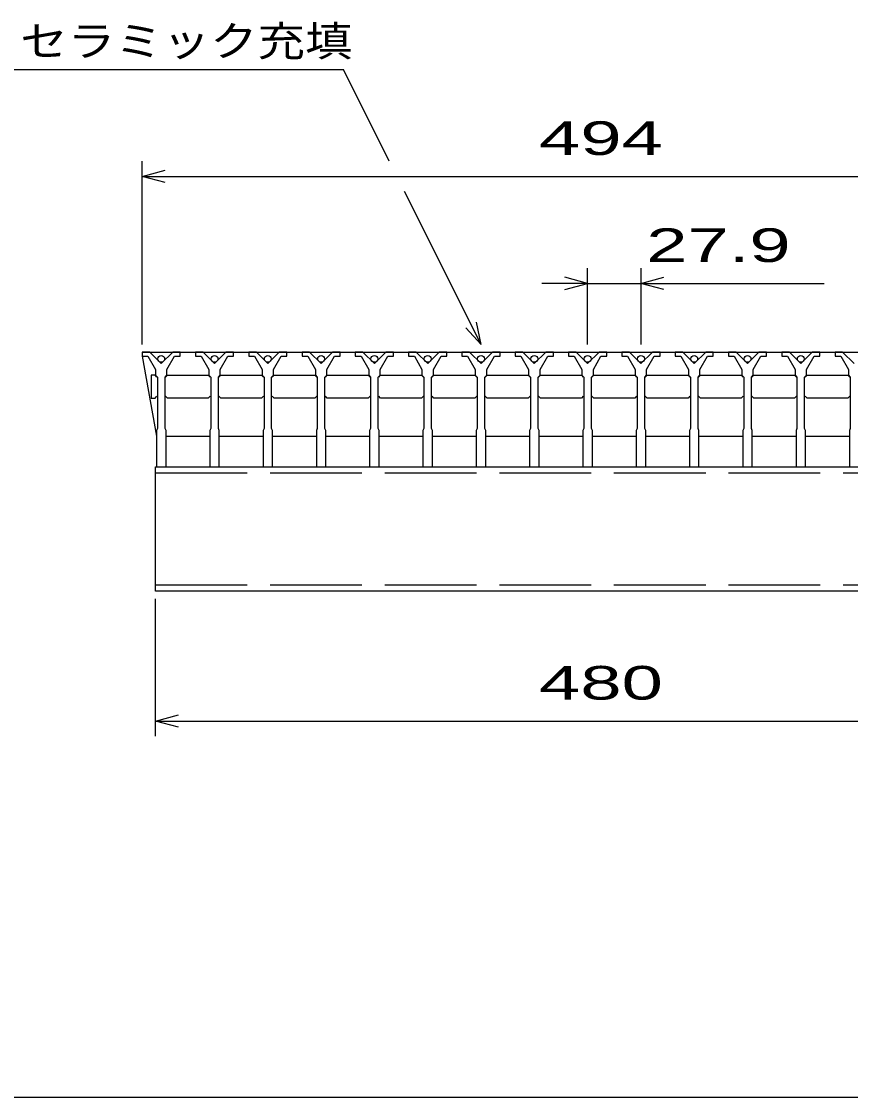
# Model space of a CAD drawing. Units: millimetres, scale not verified. Extents: x -1456 to 1385, y -1026 to 843.
# Drawn here: x -1047 to -613, y -917 to -354 of the extents above; entities that cross this region are included whole.
import ezdxf
from ezdxf.enums import TextEntityAlignment as Align

# ---------------------------------------------------------------- set-up
doc = ezdxf.new("R2010")
doc.units = ezdxf.units.MM
doc.header["$LTSCALE"] = 8
doc.linetypes.add('DASHED', pattern=[7.5, 6, -1.5])
for name, color, linetype, lineweight in [('0_2', 150, 'Continuous', 25), ('16', 3, 'Continuous', 25), ('22', 2, 'Continuous', 25)]:
    doc.layers.add(name, color=color, linetype=linetype, lineweight=lineweight)
doc.styles.add('ベクトル', font='')
doc.styles.get('ベクトル').set_extended_font_data('ベクトル')

msp = doc.modelspace()

# ---------------------------------------------------------------- linework, layer by layer
at = {"layer": '0_2'}
msp.add_line((1384.8, -917.2), (-1383.2, -917.2), dxfattribs=at)
at = {"layer": '16'}
for p, q in [((-983.8, -527.2), (-983.8, -529.2)), ((-979.8, -527.2), (-983.8, -527.2)), ((-983.8, -527.2), (-489.8, -527.2)), ((-983.8, -527.2), (-983.8, -529.2)), ((-983.8, -529.2), (-980.8, -529.2)), ((-983.8, -529.2), (-976.3, -571.2)), ((-980.8, -529.2), (-976.8, -536.2)), ((-973.8, -533.2), (-979.8, -527.2)), ((-967.8, -527.2), (-973.8, -533.2)), ((-970.8, -536.2), (-966.8, -529.2)), ((-963.8, -527.2), (-967.8, -527.2)), ((-966.8, -529.2), (-963.8, -529.2)), ((-963.8, -529.2), (-963.8, -527.2)), ((-955.9, -527.2), (-955.9, -529.2)), ((-951.9, -527.2), (-955.9, -527.2)), ((-955.9, -529.2), (-952.9, -529.2)), ((-952.9, -529.2), (-948.9, -536.2)), ((-945.9, -533.2), (-951.9, -527.2)), ((-939.9, -527.2), (-945.9, -533.2)), ((-942.9, -536.2), (-938.9, -529.2)), ((-935.9, -527.2), (-939.9, -527.2)), ((-938.9, -529.2), (-935.9, -529.2)), ((-935.9, -529.2), (-935.9, -527.2)), ((-928, -527.2), (-928, -529.2)), ((-924, -527.2), (-928, -527.2)), ((-928, -529.2), (-925, -529.2)), ((-925, -529.2), (-921, -536.2)), ((-918, -533.2), (-924, -527.2)), ((-912, -527.2), (-918, -533.2)), ((-915, -536.2), (-911, -529.2)), ((-908, -527.2), (-912, -527.2)), ((-911, -529.2), (-908, -529.2)), ((-908, -529.2), (-908, -527.2)), ((-900.1, -527.2), (-900.1, -529.2)), ((-896.1, -527.2), (-900.1, -527.2)), ((-900.1, -529.2), (-897.1, -529.2)), ((-897.1, -529.2), (-893.1, -536.2)), ((-890.1, -533.2), (-896.1, -527.2)), ((-884.1, -527.2), (-890.1, -533.2)), ((-887.1, -536.2), (-883.1, -529.2)), ((-880.1, -527.2), (-884.1, -527.2)), ((-883.1, -529.2), (-880.1, -529.2)), ((-880.1, -529.2), (-880.1, -527.2)), ((-872.2, -527.2), (-872.2, -529.2)), ((-868.2, -527.2), (-872.2, -527.2)), ((-872.2, -529.2), (-869.2, -529.2)), ((-869.2, -529.2), (-865.2, -536.2)), ((-862.2, -533.2), (-868.2, -527.2)), ((-856.2, -527.2), (-862.2, -533.2)), ((-859.2, -536.2), (-855.2, -529.2)), ((-852.2, -527.2), (-856.2, -527.2)), ((-855.2, -529.2), (-852.2, -529.2)), ((-852.2, -529.2), (-852.2, -527.2)), ((-844.3, -527.2), (-844.3, -529.2)), ((-840.3, -527.2), (-844.3, -527.2)), ((-844.3, -529.2), (-841.3, -529.2)), ((-841.3, -529.2), (-837.3, -536.2)), ((-834.3, -533.2), (-840.3, -527.2)), ((-828.3, -527.2), (-834.3, -533.2)), ((-831.3, -536.2), (-827.3, -529.2)), ((-824.3, -527.2), (-828.3, -527.2)), ((-827.3, -529.2), (-824.3, -529.2)), ((-824.3, -529.2), (-824.3, -527.2)), ((-816.4, -527.2), (-816.4, -529.2)), ((-812.4, -527.2), (-816.4, -527.2)), ((-816.4, -529.2), (-813.4, -529.2)), ((-813.4, -529.2), (-809.4, -536.2)), ((-806.4, -533.2), (-812.4, -527.2)), ((-800.4, -527.2), (-806.4, -533.2)), ((-803.4, -536.2), (-799.4, -529.2)), ((-796.4, -527.2), (-800.4, -527.2)), ((-799.4, -529.2), (-796.4, -529.2)), ((-796.4, -529.2), (-796.4, -527.2)), ((-788.5, -527.2), (-788.5, -529.2)), ((-784.5, -527.2), (-788.5, -527.2)), ((-788.5, -529.2), (-785.5, -529.2)), ((-785.5, -529.2), (-781.5, -536.2)), ((-778.5, -533.2), (-784.5, -527.2)), ((-772.5, -527.2), (-778.5, -533.2)), ((-775.5, -536.2), (-771.5, -529.2)), ((-768.5, -527.2), (-772.5, -527.2)), ((-771.5, -529.2), (-768.5, -529.2)), ((-768.5, -529.2), (-768.5, -527.2)), ((-760.6, -527.2), (-760.6, -529.2)), ((-756.6, -527.2), (-760.6, -527.2)), ((-760.6, -529.2), (-757.6, -529.2)), ((-757.6, -529.2), (-753.6, -536.2)), ((-750.6, -533.2), (-756.6, -527.2)), ((-744.6, -527.2), (-750.6, -533.2)), ((-747.6, -536.2), (-743.6, -529.2)), ((-740.6, -527.2), (-744.6, -527.2)), ((-743.6, -529.2), (-740.6, -529.2)), ((-740.6, -529.2), (-740.6, -527.2)), ((-732.7, -527.2), (-732.7, -529.2)), ((-728.7, -527.2), (-732.7, -527.2)), ((-732.7, -529.2), (-729.7, -529.2)), ((-729.7, -529.2), (-725.7, -536.2)), ((-722.7, -533.2), (-728.7, -527.2)), ((-716.7, -527.2), (-722.7, -533.2)), ((-719.7, -536.2), (-715.7, -529.2)), ((-712.7, -527.2), (-716.7, -527.2)), ((-715.7, -529.2), (-712.7, -529.2)), ((-712.7, -529.2), (-712.7, -527.2)), ((-704.8, -527.2), (-704.8, -529.2)), ((-700.8, -527.2), (-704.8, -527.2)), ((-704.8, -529.2), (-701.8, -529.2)), ((-701.8, -529.2), (-697.8, -536.2)), ((-694.8, -533.2), (-700.8, -527.2)), ((-688.8, -527.2), (-694.8, -533.2)), ((-691.8, -536.2), (-687.8, -529.2)), ((-684.8, -527.2), (-688.8, -527.2)), ((-687.8, -529.2), (-684.8, -529.2)), ((-684.8, -529.2), (-684.8, -527.2)), ((-676.9, -527.2), (-676.9, -529.2)), ((-672.9, -527.2), (-676.9, -527.2)), ((-676.9, -529.2), (-673.9, -529.2)), ((-673.9, -529.2), (-669.9, -536.2)), ((-666.9, -533.2), (-672.9, -527.2)), ((-660.9, -527.2), (-666.9, -533.2)), ((-663.9, -536.2), (-659.9, -529.2)), ((-656.9, -527.2), (-660.9, -527.2)), ((-659.9, -529.2), (-656.9, -529.2)), ((-656.9, -529.2), (-656.9, -527.2)), ((-649, -527.2), (-649, -529.2)), ((-645, -527.2), (-649, -527.2)), ((-649, -529.2), (-646, -529.2)), ((-646, -529.2), (-642, -536.2)), ((-639, -533.2), (-645, -527.2)), ((-633, -527.2), (-639, -533.2)), ((-636, -536.2), (-632, -529.2)), ((-629, -527.2), (-633, -527.2)), ((-632, -529.2), (-629, -529.2)), ((-629, -529.2), (-629, -527.2)), ((-621.1, -527.2), (-621.1, -529.2)), ((-617.1, -527.2), (-621.1, -527.2)), ((-621.1, -529.2), (-618.1, -529.2)), ((-618.1, -529.2), (-614.1, -536.2)), ((-611.1, -533.2), (-617.1, -527.2)), ((-977.05, -539.2), (-979.05, -539.2)), ((-979.05, -539.2), (-979.05, -551.2)), ((-976.05, -540.2), (-977.05, -539.2)), ((-976.8, -536.2), (-976.8, -539.2)), ((-976.8, -539.2), (-975.8, -540.2)), ((-975.8, -540.2), (-975.8, -567.2)), ((-971.8, -540.2), (-970.8, -539.2)), ((-971.8, -567.2), (-971.8, -540.2)), ((-971.55, -540.2), (-970.55, -539.2)), ((-970.8, -539.2), (-970.8, -536.2)), ((-970.55, -539.2), (-949.15, -539.2)), ((-949.15, -539.2), (-948.15, -540.2)), ((-948.9, -536.2), (-948.9, -539.2)), ((-948.9, -539.2), (-947.9, -540.2)), ((-947.9, -540.2), (-947.9, -567.2)), ((-943.9, -540.2), (-942.9, -539.2)), ((-943.9, -567.2), (-943.9, -540.2)), ((-943.65, -540.2), (-942.65, -539.2)), ((-942.9, -539.2), (-942.9, -536.2)), ((-942.65, -539.2), (-921.25, -539.2)), ((-921.25, -539.2), (-920.25, -540.2)), ((-921, -536.2), (-921, -539.2)), ((-921, -539.2), (-920, -540.2)), ((-920, -540.2), (-920, -567.2)), ((-916, -540.2), (-915, -539.2)), ((-916, -567.2), (-916, -540.2)), ((-915.75, -540.2), (-914.75, -539.2)), ((-915, -539.2), (-915, -536.2)), ((-914.75, -539.2), (-893.35, -539.2)), ((-893.35, -539.2), (-892.35, -540.2)), ((-893.1, -536.2), (-893.1, -539.2)), ((-893.1, -539.2), (-892.1, -540.2)), ((-892.1, -540.2), (-892.1, -567.2)), ((-888.1, -540.2), (-887.1, -539.2)), ((-888.1, -567.2), (-888.1, -540.2)), ((-887.85, -540.2), (-886.85, -539.2)), ((-887.1, -539.2), (-887.1, -536.2)), ((-886.85, -539.2), (-865.45, -539.2)), ((-865.45, -539.2), (-864.45, -540.2)), ((-865.2, -536.2), (-865.2, -539.2)), ((-865.2, -539.2), (-864.2, -540.2)), ((-864.2, -540.2), (-864.2, -567.2)), ((-860.2, -540.2), (-859.2, -539.2)), ((-860.2, -567.2), (-860.2, -540.2)), ((-859.95, -540.2), (-858.95, -539.2)), ((-859.2, -539.2), (-859.2, -536.2)), ((-858.95, -539.2), (-837.55, -539.2)), ((-837.55, -539.2), (-836.55, -540.2)), ((-837.3, -536.2), (-837.3, -539.2)), ((-837.3, -539.2), (-836.3, -540.2)), ((-836.3, -540.2), (-836.3, -567.2)), ((-832.3, -540.2), (-831.3, -539.2)), ((-832.3, -567.2), (-832.3, -540.2)), ((-832.05, -540.2), (-831.05, -539.2)), ((-831.3, -539.2), (-831.3, -536.2)), ((-831.05, -539.2), (-809.65, -539.2)), ((-809.65, -539.2), (-808.65, -540.2)), ((-809.4, -536.2), (-809.4, -539.2)), ((-809.4, -539.2), (-808.4, -540.2)), ((-808.4, -540.2), (-808.4, -567.2)), ((-804.4, -540.2), (-803.4, -539.2)), ((-804.4, -567.2), (-804.4, -540.2)), ((-804.15, -540.2), (-803.15, -539.2)), ((-803.4, -539.2), (-803.4, -536.2)), ((-803.15, -539.2), (-781.75, -539.2)), ((-781.75, -539.2), (-780.75, -540.2)), ((-781.5, -536.2), (-781.5, -539.2)), ((-781.5, -539.2), (-780.5, -540.2)), ((-780.5, -540.2), (-780.5, -567.2)), ((-776.5, -540.2), (-775.5, -539.2)), ((-776.5, -567.2), (-776.5, -540.2)), ((-776.25, -540.2), (-775.25, -539.2)), ((-775.5, -539.2), (-775.5, -536.2)), ((-775.25, -539.2), (-753.85, -539.2)), ((-753.85, -539.2), (-752.85, -540.2)), ((-753.6, -536.2), (-753.6, -539.2)), ((-753.6, -539.2), (-752.6, -540.2)), ((-752.6, -540.2), (-752.6, -567.2)), ((-748.6, -540.2), (-747.6, -539.2)), ((-748.6, -567.2), (-748.6, -540.2)), ((-748.35, -540.2), (-747.35, -539.2)), ((-747.6, -539.2), (-747.6, -536.2)), ((-747.35, -539.2), (-725.95, -539.2)), ((-725.95, -539.2), (-724.95, -540.2)), ((-725.7, -536.2), (-725.7, -539.2)), ((-725.7, -539.2), (-724.7, -540.2)), ((-724.7, -540.2), (-724.7, -567.2)), ((-720.7, -540.2), (-719.7, -539.2)), ((-720.7, -567.2), (-720.7, -540.2)), ((-720.45, -540.2), (-719.45, -539.2)), ((-719.7, -539.2), (-719.7, -536.2)), ((-719.45, -539.2), (-698.05, -539.2)), ((-698.05, -539.2), (-697.05, -540.2)), ((-697.8, -536.2), (-697.8, -539.2)), ((-697.8, -539.2), (-696.8, -540.2)), ((-696.8, -540.2), (-696.8, -567.2)), ((-692.8, -540.2), (-691.8, -539.2)), ((-692.8, -567.2), (-692.8, -540.2)), ((-692.55, -540.2), (-691.55, -539.2)), ((-691.8, -539.2), (-691.8, -536.2)), ((-691.55, -539.2), (-670.15, -539.2)), ((-670.15, -539.2), (-669.15, -540.2)), ((-669.9, -536.2), (-669.9, -539.2)), ((-669.9, -539.2), (-668.9, -540.2)), ((-668.9, -540.2), (-668.9, -567.2)), ((-664.9, -540.2), (-663.9, -539.2)), ((-664.9, -567.2), (-664.9, -540.2)), ((-664.65, -540.2), (-663.65, -539.2)), ((-663.9, -539.2), (-663.9, -536.2)), ((-663.65, -539.2), (-642.25, -539.2)), ((-642.25, -539.2), (-641.25, -540.2)), ((-642, -536.2), (-642, -539.2)), ((-642, -539.2), (-641, -540.2)), ((-641, -540.2), (-641, -567.2)), ((-637, -540.2), (-636, -539.2)), ((-637, -567.2), (-637, -540.2)), ((-636.75, -540.2), (-635.75, -539.2)), ((-636, -539.2), (-636, -536.2)), ((-635.75, -539.2), (-614.35, -539.2)), ((-614.35, -539.2), (-613.35, -540.2)), ((-614.1, -536.2), (-614.1, -539.2)), ((-614.1, -539.2), (-613.1, -540.2)), ((-613.1, -540.2), (-613.1, -567.2)), ((-979.05, -551.2), (-977.05, -551.2)), ((-977.05, -551.2), (-976.05, -550.2)), ((-970.55, -551.2), (-971.55, -550.2)), ((-949.15, -551.2), (-970.55, -551.2)), ((-948.15, -550.2), (-949.15, -551.2)), ((-942.65, -551.2), (-943.65, -550.2)), ((-921.25, -551.2), (-942.65, -551.2)), ((-920.25, -550.2), (-921.25, -551.2)), ((-914.75, -551.2), (-915.75, -550.2)), ((-893.35, -551.2), (-914.75, -551.2)), ((-892.35, -550.2), (-893.35, -551.2)), ((-886.85, -551.2), (-887.85, -550.2)), ((-865.45, -551.2), (-886.85, -551.2)), ((-864.45, -550.2), (-865.45, -551.2)), ((-858.95, -551.2), (-859.95, -550.2)), ((-837.55, -551.2), (-858.95, -551.2)), ((-836.55, -550.2), (-837.55, -551.2)), ((-831.05, -551.2), (-832.05, -550.2)), ((-809.65, -551.2), (-831.05, -551.2)), ((-808.65, -550.2), (-809.65, -551.2)), ((-803.15, -551.2), (-804.15, -550.2)), ((-781.75, -551.2), (-803.15, -551.2)), ((-780.75, -550.2), (-781.75, -551.2)), ((-775.25, -551.2), (-776.25, -550.2)), ((-753.85, -551.2), (-775.25, -551.2)), ((-752.85, -550.2), (-753.85, -551.2)), ((-747.35, -551.2), (-748.35, -550.2)), ((-725.95, -551.2), (-747.35, -551.2)), ((-724.95, -550.2), (-725.95, -551.2)), ((-719.45, -551.2), (-720.45, -550.2)), ((-698.05, -551.2), (-719.45, -551.2)), ((-697.05, -550.2), (-698.05, -551.2)), ((-691.55, -551.2), (-692.55, -550.2)), ((-670.15, -551.2), (-691.55, -551.2)), ((-669.15, -550.2), (-670.15, -551.2)), ((-663.65, -551.2), (-664.65, -550.2)), ((-642.25, -551.2), (-663.65, -551.2)), ((-641.25, -550.2), (-642.25, -551.2)), ((-635.75, -551.2), (-636.75, -550.2)), ((-614.35, -551.2), (-635.75, -551.2)), ((-613.35, -550.2), (-614.35, -551.2)), ((-975.8, -567.2), (-976.3, -568.2)), ((-976.3, -568.2), (-976.3, -587.2)), ((-971.3, -568.2), (-971.8, -567.2)), ((-971.3, -587.2), (-971.3, -568.2)), ((-947.9, -567.2), (-948.4, -568.2)), ((-948.4, -568.2), (-948.4, -587.2)), ((-943.4, -568.2), (-943.9, -567.2)), ((-943.4, -587.2), (-943.4, -568.2)), ((-920, -567.2), (-920.5, -568.2)), ((-920.5, -568.2), (-920.5, -587.2)), ((-915.5, -568.2), (-916, -567.2)), ((-915.5, -587.2), (-915.5, -568.2)), ((-892.1, -567.2), (-892.6, -568.2)), ((-892.6, -568.2), (-892.6, -587.2)), ((-887.6, -568.2), (-888.1, -567.2)), ((-887.6, -587.2), (-887.6, -568.2)), ((-864.2, -567.2), (-864.7, -568.2)), ((-864.7, -568.2), (-864.7, -587.2)), ((-859.7, -568.2), (-860.2, -567.2)), ((-859.7, -587.2), (-859.7, -568.2)), ((-836.3, -567.2), (-836.8, -568.2)), ((-836.8, -568.2), (-836.8, -587.2)), ((-831.8, -568.2), (-832.3, -567.2)), ((-831.8, -587.2), (-831.8, -568.2)), ((-808.4, -567.2), (-808.9, -568.2)), ((-808.9, -568.2), (-808.9, -587.2)), ((-803.9, -568.2), (-804.4, -567.2)), ((-803.9, -587.2), (-803.9, -568.2)), ((-780.5, -567.2), (-781, -568.2)), ((-781, -568.2), (-781, -587.2)), ((-776, -568.2), (-776.5, -567.2)), ((-776, -587.2), (-776, -568.2)), ((-752.6, -567.2), (-753.1, -568.2)), ((-753.1, -568.2), (-753.1, -587.2)), ((-748.1, -568.2), (-748.6, -567.2)), ((-748.1, -587.2), (-748.1, -568.2)), ((-724.7, -567.2), (-725.2, -568.2)), ((-725.2, -568.2), (-725.2, -587.2)), ((-720.2, -568.2), (-720.7, -567.2)), ((-720.2, -587.2), (-720.2, -568.2)), ((-696.8, -567.2), (-697.3, -568.2)), ((-697.3, -568.2), (-697.3, -587.2)), ((-692.3, -568.2), (-692.8, -567.2)), ((-692.3, -587.2), (-692.3, -568.2)), ((-668.9, -567.2), (-669.4, -568.2)), ((-669.4, -568.2), (-669.4, -587.2)), ((-664.4, -568.2), (-664.9, -567.2)), ((-664.4, -587.2), (-664.4, -568.2)), ((-641, -567.2), (-641.5, -568.2)), ((-641.5, -568.2), (-641.5, -587.2)), ((-636.5, -568.2), (-637, -567.2)), ((-636.5, -587.2), (-636.5, -568.2)), ((-613.1, -567.2), (-613.6, -568.2)), ((-613.6, -568.2), (-613.6, -587.2)), ((-971.3, -571.2), (-948.4, -571.2)), ((-943.4, -571.2), (-920.5, -571.2)), ((-915.5, -571.2), (-892.6, -571.2)), ((-887.6, -571.2), (-864.7, -571.2)), ((-859.7, -571.2), (-836.8, -571.2)), ((-831.8, -571.2), (-808.9, -571.2)), ((-803.9, -571.2), (-781, -571.2)), ((-776, -571.2), (-753.1, -571.2)), ((-748.1, -571.2), (-725.2, -571.2)), ((-720.2, -571.2), (-697.3, -571.2)), ((-692.3, -571.2), (-669.4, -571.2)), ((-664.4, -571.2), (-641.5, -571.2)), ((-636.5, -571.2), (-613.6, -571.2)), ((-976.8, -587.2), (-496.8, -587.2)), ((-976.8, -652.2), (-976.8, -587.2)), ((-976.3, -587.2), (-971.3, -587.2)), ((-948.4, -587.2), (-943.4, -587.2)), ((-920.5, -587.2), (-915.5, -587.2)), ((-892.6, -587.2), (-887.6, -587.2)), ((-864.7, -587.2), (-859.7, -587.2)), ((-836.8, -587.2), (-831.8, -587.2)), ((-808.9, -587.2), (-803.9, -587.2)), ((-781, -587.2), (-776, -587.2)), ((-753.1, -587.2), (-748.1, -587.2)), ((-725.2, -587.2), (-720.2, -587.2)), ((-697.3, -587.2), (-692.3, -587.2)), ((-669.4, -587.2), (-664.4, -587.2)), ((-641.5, -587.2), (-636.5, -587.2)), ((-613.6, -587.2), (-608.6, -587.2)), ((-496.8, -652.2), (-976.8, -652.2))]:
    msp.add_line(p, q, dxfattribs=at)
at = {"layer": '16', "linetype": 'DASHED'}
for p, q in [((-976.8, -590.4), (-496.8, -590.4)), ((-976.8, -649), (-496.8, -649))]:
    msp.add_line(p, q, dxfattribs=at)
at = {"layer": '16'}
for centre in [(-973.8, -530.7), (-945.9, -530.7), (-918, -530.7), (-890.1, -530.7), (-862.2, -530.7), (-834.3, -530.7), (-806.4, -530.7), (-778.5, -530.7), (-750.6, -530.7), (-722.7, -530.7), (-694.8, -530.7), (-666.9, -530.7), (-639, -530.7)]:
    msp.add_circle(centre, 1.8, dxfattribs=at)
at = {"layer": '22', "color": 4}
for p, q in [((-1054.4, -379.2), (-878.4, -379.2)), ((-854.4, -427.2), (-878.4, -379.2)), ((-983.8, -523.2), (-983.8, -427.2)), ((-983.8, -435.2), (-971.8, -432)), ((-971.8, -438.4), (-983.8, -435.2)), ((-983.8, -435.2), (-489.8, -435.2)), ((-806.4, -523.2), (-846.4, -443.2)), ((-750.6, -523.2), (-750.6, -483.2)), ((-722.7, -483.2), (-722.7, -523.2)), ((-750.6, -491.2), (-762.6, -488)), ((-722.7, -491.2), (-710.7, -488)), ((-750.6, -491.2), (-774.6, -491.2)), ((-762.6, -494.4), (-750.6, -491.2)), ((-750.6, -491.2), (-722.7, -491.2)), ((-710.7, -494.4), (-722.7, -491.2)), ((-722.7, -491.2), (-626.7, -491.2)), ((-806.4, -523.2), (-808.8, -511.52)), ((-806.4, -523.2), (-814.4, -514.4)), ((-976.8, -728.2), (-976.8, -656.2)), ((-976.8, -720.2), (-964.8, -717)), ((-964.8, -723.4), (-976.8, -720.2)), ((-976.8, -720.2), (-496.8, -720.2))]:
    msp.add_line(p, q, dxfattribs=at)

# ---------------------------------------------------------------- texts
at = {"layer": '22', "style": 'ベクトル'}
for s, height, width, p in [('セラミック充填', 15.84, 1.15, (-1047.6, -364.4)), (' 494 ', 17.6, 1.65, (-786.8, -415.2)), (' 27.9 ', 17.6, 1.65, (-730.7, -471.2)), (' 480 ', 17.6, 1.65, (-786.8, -700.2))]:
    msp.add_text(s, height=height, dxfattribs=dict(at, width=width)).set_placement(p, align=Align.MIDDLE_LEFT)

doc.saveas('drawing.dxf')
